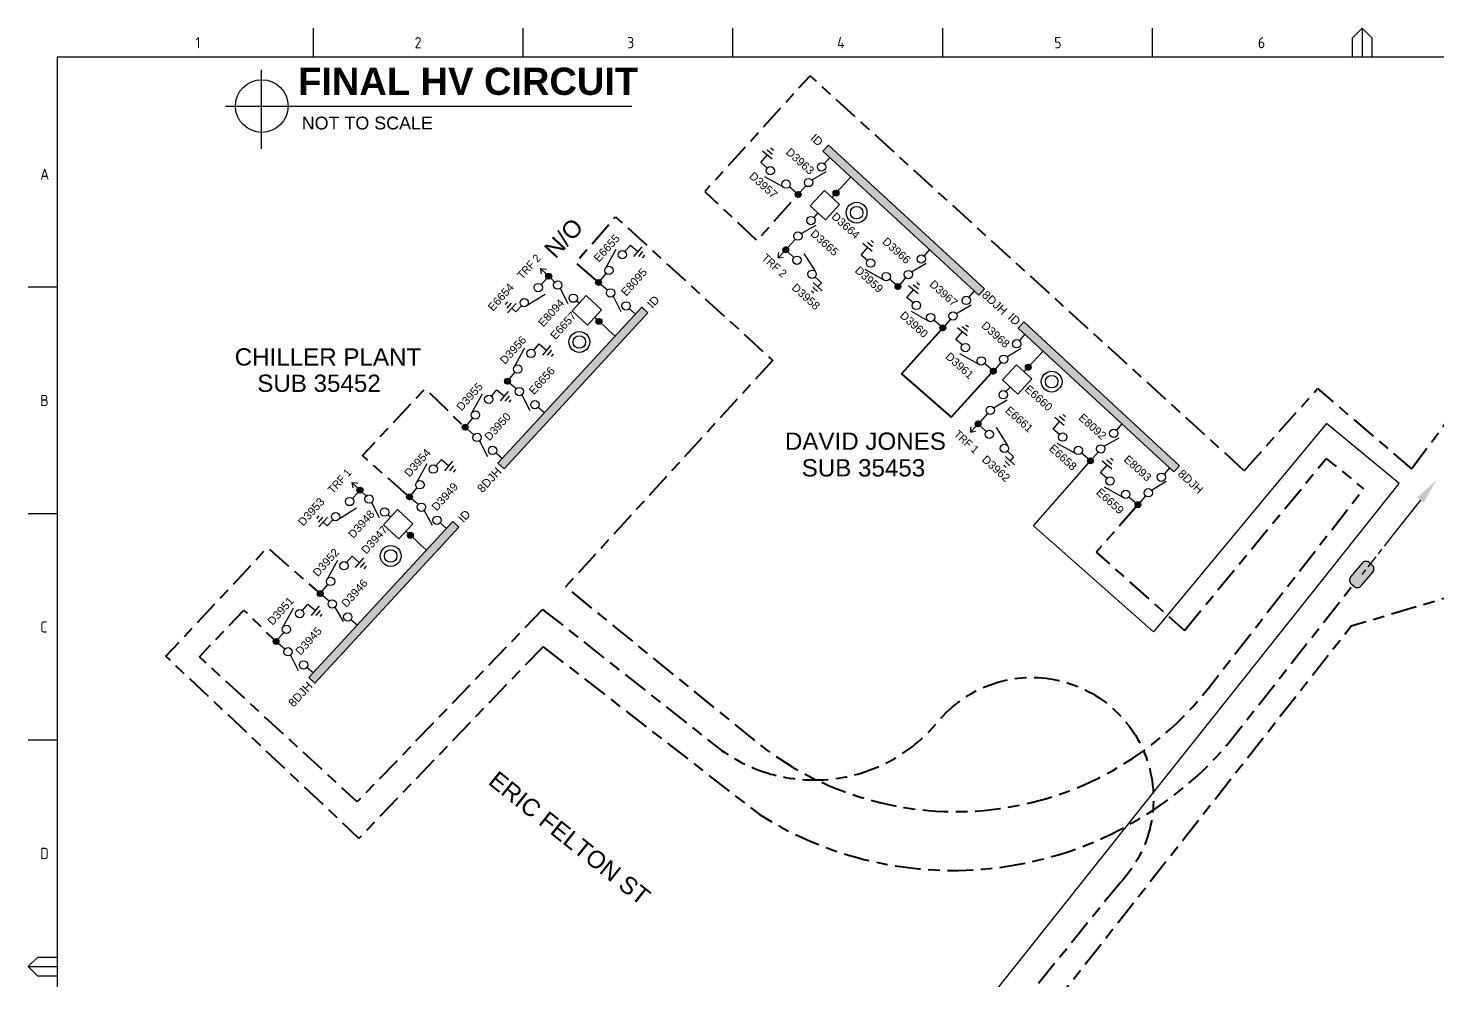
# Paper-space layout 'PAGE 2' of a CAD drawing. Header units: metres, sheet in millimetres. Extents: x -9 to 824, y -5 to 581.
# Drawn here: x -8.9 to 431.5, y 283.3 to 581 of the extents above; entities that cross this region are included whole.
import ezdxf
from ezdxf import colors
from ezdxf.entities.mleader import LeaderData, LeaderLine
from ezdxf.enums import TextEntityAlignment as Align
from ezdxf.math import Vec2, Vec3

# ---------------------------------------------------------------- set-up
doc = ezdxf.new("R2010")
doc.units = ezdxf.units.M
doc.linetypes.add('Cable Exist UG', pattern=[8.2, 4, -1.2, 1.8, -1.2])
doc.layers.get('0').update_dxf_attribs({"color": 6})
doc.layers.add('_User Miscellaneous1', color=7, linetype='Continuous')
doc.layers.add('A0', color=7, linetype='Continuous')
doc.styles.add('iecISOCP', font='isocp.shx')
doc.styles.get("Standard").update_dxf_attribs({"font": 'arial.ttf'})
doc.linetypes.add('Cable New UG', pattern='A,7,-0.25,["x",Standard,S=2,R=0,X=0.2,Y=-0.8],-2.1', length=9.35)

# ---------------------------------------------------------------- blocks, each defined once
blk = doc.blocks.new('A1_FRAME_TITLE')
at = {"layer": '_User Miscellaneous1', "color": 7, "linetype": 'Continuous'}
for p, q in [((89.14, 574.39), (89.14, 583.39)), ((154.65, 574.39), (154.65, 583.39)), ((220.16, 574.39), (220.16, 583.39)), ((285.67, 574.39), (285.67, 583.39)), ((351.17, 574.39), (351.17, 583.39)), ((413.68, 580.39), (416.68, 583.39)), ((416.68, 583.39), (416.68, 574.39)), ((416.68, 583.39), (419.68, 580.39)), ((413.68, 574.39), (413.68, 580.39)), ((419.68, 580.39), (419.68, 574.39)), ((9, 574.39), (9, 5.97)), ((9, 502.43), (0, 502.43)), ((8.99, 431.68), (0, 431.68)), ((8.99, 360.93), (0, 360.93)), ((0, 290.18), (3, 293.18)), ((3, 293.18), (8.99, 293.18)), ((0, 290.18), (9, 290.18)), ((3, 287.18), (0, 290.18)), ((8.99, 287.18), (3, 287.18))]:
    blk.add_line(p, q, dxfattribs=at)
at = {"layer": '_User Miscellaneous1', "color": 7, "linetype": 'Continuous', "flags": 128}
for points in [[(149.5, 574.39), (9, 574.39)], [(824.37, 574.39), (149.5, 574.39)]]:
    blk.add_lwpolyline(points, dxfattribs=at)
at = {"layer": '_User Miscellaneous1', "color": 7, "style": 'iecISOCP'}
for s, p in [('1', (52.24, 577.12)), ('2', (120.7, 577.12)), ('3', (187.09, 577.12)), ('4', (252.67, 577.12)), ('5', (320.5, 577.12)), ('6', (384.13, 577.12)), ('A', (3.74, 536.06)), ('B', (3.74, 465.31)), ('C', (3.74, 394.56)), ('D', (3.74, 323.81))]:
    blk.add_text(s, height=3.5, dxfattribs=at).set_placement(p)
at = {"layer": '_User Miscellaneous1', "color": 7, "style": 'iecISOCP', "flags": 8}
blk.add_attdef('VERSION_NO', text='', height=2.5, rotation=90, dxfattribs=at).set_placement((302.04, 43.81), align=Align.MIDDLE_CENTER)
at = {"layer": '_User Miscellaneous1', "color": 7}
for p in [(29.9, 23.29), (44.05, 23.29)]:
    blk.add_attdef('DRAFT_NUM', p, '', height=2.5, rotation=90, dxfattribs=at)
at = {"layer": '_User Miscellaneous1', "color": 7, "style": 'iecISOCP'}
for tag, p in [('CAP_NO', (513.19, 43.46)), ('IE_NUM', (513.05, 37.81)), ('REF_No_1', (335.24, 32.31)), ('REF_1', (362.52, 32.31)), ('GEN_WO', (441.71, 31.76)), ('HV_SWITCH', (513.46, 32.16)), ('REF_No_2', (335.24, 26.31)), ('REF_2', (362.52, 26.31)), ('OH_WO', (441.71, 25.81)), ('UBD_REF', (513.05, 25.83)), ('REF_No_3', (335.24, 20.31)), ('REF_3', (362.52, 20.31)), ('UG_WO', (441.71, 20.05)), ('GIS_MAP_No', (513.05, 20.04)), ('REF_No_4', (335.24, 14.31)), ('REF_4', (362.52, 14.31)), ('SUB_WO', (441.71, 13.81)), ('HV_OP_DIAG', (513.33, 14.2)), ('LGA', (512.95, 7.78)), ('ExportID', (9.08, 2.39))]:
    blk.add_attdef(tag, p, '', height=2.5, dxfattribs=at)
for tag, height, p in [('T1', 3.5, (684.37, 39.47)), ('scale', 2.5, (567.76, 33.27)), ('T2', 3.5, (684.37, 34.35)), ('T3', 3.5, (684.37, 28.92)), ('DRAWN', 2.5, (567.76, 24.93)), ('T4', 3.5, (684.37, 23.66)), ('REV', 5, (820.05, 17.1)), ('DATE', 2.5, (567.76, 16.88)), ('T5', 3.5, (684.37, 18.23)), ('T6', 3.5, (684.37, 12.97)), ('CHD', 2.5, (567.76, 8.37)), ('DESIGN', 2.5, (605.62, 9.15))]:
    blk.add_attdef(tag, text='', height=height, dxfattribs=at).set_placement(p, align=Align.CENTER)
blk.add_attdef('NUM', text='', height=7, dxfattribs=at).set_placement((792.37, 20.12), align=Align.MIDDLE_CENTER)
for tag, p in [('NS', (790.71, 8.12)), ('SHTS', (805.41, 8.12))]:
    blk.add_attdef(tag, text='', height=2.5, dxfattribs=at).set_placement(p, align=Align.MIDDLE)
at = {"layer": '_User Miscellaneous1', "color": 7, "style": 'iecISOCP', "flags": 1}
for tag, p in [('ProjectType', (14.17, -26.8)), ('ProjectNumber', (23.56, -26.82)), ('DrawingNumber', (35.51, -26.8)), ('ProjectDescription', (47.56, -26.83)), ('ExportDate', (60.28, -26.79)), ('ExportUserName', (69.15, -26.8)), ('DesignerCompanyName', (81.48, -26.79)), ('ExportAreaOfInterest', (97.1, -26.81)), ('GIS_SUCCESS', (112, -26.78)), ('CAD_SUCCESS', (121.79, -26.78)), ('DEPOTCODE', (132.11, -26.88)), ('ExportCategories', (140.08, -26.8)), ('Comments', (154.38, -26.88))]:
    blk.add_attdef(tag, p, '', height=1, dxfattribs=at)
blk = doc.blocks.new('LV_STJ_NEW')
blk.add_hatch(color=256).paths.add_polyline_path([(0.906, 0.131, 0.414214), (0.586, 0.451), (-0.586, 0.451, 0.414214), (-0.906, 0.131), (-0.906, -0.131, 0.414214), (-0.586, -0.451), (0.586, -0.451, 0.414214), (0.906, -0.131)])
blk.add_lwpolyline([(-0.906, 0.131), (-0.906, -0.131, 0.414214), (-0.586, -0.451), (0.586, -0.451, 0.414214), (0.906, -0.131), (0.906, 0.131, 0.414214), (0.586, 0.451), (-0.586, 0.451, 0.414214)], format="xyb", close=True)
for tag, flags, p in [('ORIENTATION', 9, (1.5, 0)), ('STATE', 9, (1.5, -0.8)), ('OWNED_BY', 9, (1.5, -1)), ('USAGE', 9, (1.5, -0.2)), ('LEGEND', 9, (1.5, -0.4)), ('NOTES', 9, (1.5, -0.6)), ('OPERATED_BY', 9, (1.5, -1.2)), ('OPERATING_VOLTAGE', 9, (1.5, -1.6)), ('CONSTRUCTED_VOLTAGE', 9, (1.5, -1.8)), ('MAINTAINED_BY', 9, (1.5, -1.4)), ('TYPE', 9, (1.5, -2.2)), ('Z', 1, (1.5, -2.4)), ('NUMBER_OF_PHASES', 9, (1.5, -2))]:
    blk.add_attdef(tag, text='', height=0.2, dxfattribs=dict(flags=flags)).set_placement(p, align=Align.MIDDLE_LEFT)

psp = doc.layouts.new('PAGE 2')

# ---------------------------------------------------------------- hatches: boundary and pattern name
at = {"layer": '_User Miscellaneous1'}
h = psp.add_hatch(color=7, dxfattribs=at)
h.dxf.hatch_style = 1
h.paths.add_polyline_path([(125.69, 425.04), (123.76, 426.79), (78.81, 378.09), (80.72, 376.32)])
h.paths.add_polyline_path([(184.74, 492.02), (182.81, 493.77), (137.86, 445.07), (139.77, 443.3)])
h.paths.add_polyline_path([(241.15, 544.45), (239.4, 542.51), (288.1, 497.57), (289.87, 499.48)])
h.paths.add_polyline_path([(302.11, 489.21), (300.36, 487.28), (349.06, 442.33), (350.82, 444.25)])

# ---------------------------------------------------------------- linework, layer by layer
at = {"layer": '_User Miscellaneous1', "color": 7}
for p, q in [((223.5, 540.07), (220.52, 542.59)), ((223.5, 540.07), (220.52, 542.59)), ((223.56, 541.55), (221.97, 542.89)), ((223.56, 541.55), (221.97, 542.89)), ((223.92, 542.78), (223.12, 543.45)), ((223.92, 542.78), (223.12, 543.45)), ((220.01, 538.95), (222.01, 541.33)), ((220.01, 538.95), (222.01, 541.33)), ((221.99, 537.27), (220.01, 538.95)), ((221.99, 537.27), (220.01, 538.95)), ((241.51, 540.56), (239.82, 538.59)), ((241.51, 540.56), (239.82, 538.59)), ((227.03, 531.26), (221.25, 534.48)), ((235.92, 533.56), (240.5, 536.21)), ((230.85, 529.72), (228.87, 531.41)), ((230.85, 529.72), (228.87, 531.41)), ((231.9, 528.13), (230.77, 529.1)), ((231.9, 528.13), (230.77, 529.1)), ((230.81, 528.72), (231.52, 528.12)), ((230.81, 528.72), (231.52, 528.12)), ((230.84, 529.38), (232.17, 528.25)), ((230.84, 529.38), (232.17, 528.25)), ((232.37, 528.42), (230.98, 529.61)), ((232.37, 528.42), (230.98, 529.61)), ((231.18, 529.78), (232.51, 528.64)), ((231.18, 529.78), (232.51, 528.64)), ((232.58, 528.92), (231.45, 529.9)), ((232.58, 528.92), (231.45, 529.9)), ((231.82, 529.91), (232.54, 529.3)), ((231.82, 529.91), (232.54, 529.3)), ((234.05, 531.76), (232.36, 529.79)), ((234.05, 531.76), (232.36, 529.79)), ((232.6, 516.8), (237.3, 519.44)), ((171.55, 506.14), (174.77, 511.92)), ((177.56, 511.18), (179.25, 513.16)), ((177.56, 511.18), (179.25, 513.16)), ((179.25, 513.16), (181.62, 511.16)), ((179.25, 513.16), (181.62, 511.16)), ((180.37, 509.67), (182.88, 512.65)), ((180.37, 509.67), (182.88, 512.65)), ((181.85, 509.61), (183.19, 511.2)), ((181.85, 509.61), (183.19, 511.2)), ((251.31, 510.08), (253.31, 512.45)), ((251.31, 510.08), (253.31, 512.45)), ((254.8, 511.2), (251.82, 513.71)), ((254.8, 511.2), (251.82, 513.71)), ((254.86, 512.68), (253.27, 514.02)), ((254.86, 512.68), (253.27, 514.02)), ((255.22, 513.91), (254.42, 514.58)), ((255.22, 513.91), (254.42, 514.58)), ((272.68, 511.8), (270.98, 509.83)), ((183.08, 509.25), (183.75, 510.05)), ((183.08, 509.25), (183.75, 510.05)), ((253.29, 508.39), (251.31, 510.08)), ((253.29, 508.39), (251.31, 510.08)), ((267.08, 504.79), (271.67, 507.52)), ((169.02, 502.35), (168.41, 501.65)), ((169.02, 502.35), (168.41, 501.65)), ((168.43, 501.27), (169.4, 502.4)), ((168.43, 501.27), (169.4, 502.4)), ((169.68, 502.32), (168.54, 501)), ((169.68, 502.32), (168.54, 501)), ((168.71, 500.8), (169.9, 502.18)), ((168.71, 500.8), (169.9, 502.18)), ((170.07, 501.99), (168.94, 500.66)), ((170.07, 501.99), (168.94, 500.66)), ((170.01, 502.32), (171.7, 504.3)), ((170.01, 502.32), (171.7, 504.3)), ((258.32, 502.38), (252.55, 505.6)), ((258.32, 502.38), (252.55, 505.6)), ((262.15, 500.84), (260.17, 502.53)), ((262.15, 500.84), (260.17, 502.53)), ((265.21, 503), (263.52, 501.03)), ((265.21, 503), (263.52, 501.03)), ((157.35, 499.67), (159.75, 494.97)), ((169.21, 500.59), (170.19, 501.72)), ((169.21, 500.59), (170.19, 501.72)), ((170.21, 501.34), (169.59, 500.63)), ((170.21, 501.34), (169.59, 500.63)), ((172.06, 499.12), (170.08, 500.81)), ((172.06, 499.12), (170.08, 500.81)), ((263.07, 499.37), (261.93, 500.34)), ((263.07, 499.37), (261.93, 500.34)), ((261.98, 499.96), (262.68, 499.36)), ((261.98, 499.96), (262.68, 499.36)), ((262.01, 500.62), (263.33, 499.49)), ((262.01, 500.62), (263.33, 499.49)), ((263.53, 499.66), (262.15, 500.84)), ((263.53, 499.66), (262.15, 500.84)), ((262.35, 501.02), (263.67, 499.88)), ((262.35, 501.02), (263.67, 499.88)), ((263.75, 500.16), (262.61, 501.13)), ((263.75, 500.16), (262.61, 501.13)), ((262.99, 501.15), (263.71, 500.54)), ((262.99, 501.15), (263.71, 500.54)), ((265.65, 496.87), (267.65, 499.24)), ((265.65, 496.87), (267.65, 499.24)), ((269.14, 497.98), (266.16, 500.5)), ((269.14, 497.98), (266.16, 500.5)), ((269.2, 499.46), (267.61, 500.81)), ((269.2, 499.46), (267.61, 500.81)), ((269.56, 500.69), (268.76, 501.36)), ((269.56, 500.69), (268.76, 501.36)), ((286.69, 498.87), (285, 496.9)), ((163.25, 495.02), (162.39, 495.77)), ((173.85, 497.25), (176.24, 492.45)), ((180.86, 491.65), (178.89, 493.35)), ((180.86, 491.65), (178.89, 493.35)), ((267.63, 495.18), (265.65, 496.87)), ((267.63, 495.18), (265.65, 496.87)), ((281.09, 491.86), (285.68, 494.57)), ((272.2, 489.56), (267.05, 492.43)), ((272.2, 489.56), (267.05, 492.43)), ((276.03, 488.02), (274.05, 489.71)), ((276.03, 488.02), (274.05, 489.71)), ((279.23, 490.07), (277.53, 488.09)), ((279.23, 490.07), (277.53, 488.09)), ((277.08, 486.44), (275.95, 487.41)), ((277.08, 486.44), (275.95, 487.41)), ((275.99, 487.03), (276.7, 486.42)), ((275.99, 487.03), (276.7, 486.42)), ((276.02, 487.69), (277.34, 486.55)), ((276.02, 487.69), (277.34, 486.55)), ((277.54, 486.73), (276.16, 487.91)), ((277.54, 486.73), (276.16, 487.91)), ((276.36, 488.08), (277.68, 486.95)), ((276.36, 488.08), (277.68, 486.95)), ((277.76, 487.23), (276.62, 488.2)), ((277.76, 487.23), (276.62, 488.2)), ((277, 488.22), (277.72, 487.6)), ((277, 488.22), (277.72, 487.6)), ((280.96, 483.72), (282.97, 486.1)), ((280.96, 483.72), (282.97, 486.1)), ((284.46, 484.84), (281.48, 487.35)), ((284.46, 484.84), (281.48, 487.35)), ((284.52, 486.32), (282.93, 487.66)), ((284.52, 486.32), (282.93, 487.66)), ((284.87, 487.55), (284.08, 488.22)), ((284.87, 487.55), (284.08, 488.22)), ((302.47, 485.33), (300.78, 483.36)), ((302.47, 485.33), (300.78, 483.36)), ((143.08, 475.29), (146.3, 481.07)), ((143.08, 475.29), (146.3, 481.07)), ((149.09, 480.33), (150.78, 482.31)), ((149.09, 480.33), (150.78, 482.31)), ((150.78, 482.31), (153.15, 480.31)), ((150.78, 482.31), (153.15, 480.31)), ((151.89, 478.82), (154.41, 481.8)), ((151.89, 478.82), (154.41, 481.8)), ((153.37, 478.76), (154.72, 480.35)), ((153.37, 478.76), (154.72, 480.35)), ((282.94, 482.04), (280.96, 483.72)), ((282.94, 482.04), (280.96, 483.72)), ((296.87, 478.32), (301.35, 480.95)), ((154.6, 478.4), (155.27, 479.2)), ((154.6, 478.4), (155.27, 479.2)), ((287.98, 476.02), (282.2, 479.24)), ((291.8, 474.49), (289.83, 476.17)), ((291.8, 474.49), (289.83, 476.17)), ((295.01, 476.53), (293.31, 474.56)), ((295.01, 476.53), (293.31, 474.56)), ((140.55, 471.51), (139.94, 470.8)), ((140.55, 471.51), (139.94, 470.8)), ((139.95, 470.42), (140.93, 471.55)), ((139.95, 470.42), (140.93, 471.55)), ((141.2, 471.48), (140.07, 470.15)), ((141.2, 471.48), (140.07, 470.15)), ((140.24, 469.95), (141.43, 471.34)), ((140.24, 469.95), (141.43, 471.34)), ((141.54, 471.47), (143.23, 473.45)), ((141.54, 471.47), (143.23, 473.45)), ((292.86, 472.9), (291.73, 473.87)), ((292.86, 472.9), (291.73, 473.87)), ((291.77, 473.49), (292.47, 472.89)), ((291.77, 473.49), (292.47, 472.89)), ((291.8, 474.15), (293.12, 473.02)), ((291.8, 474.15), (293.12, 473.02)), ((293.32, 473.19), (291.94, 474.37)), ((293.32, 473.19), (291.94, 474.37)), ((292.14, 474.55), (293.46, 473.41)), ((292.14, 474.55), (293.46, 473.41)), ((293.54, 473.69), (292.4, 474.66)), ((293.54, 473.69), (292.4, 474.66)), ((292.78, 474.68), (293.5, 474.06)), ((292.78, 474.68), (293.5, 474.06)), ((135.87, 466.01), (137.55, 467.99)), ((135.87, 466.01), (137.55, 467.99)), ((137.55, 467.99), (139.93, 465.98)), ((137.55, 467.99), (139.93, 465.98)), ((138.67, 464.49), (141.19, 467.47)), ((138.67, 464.49), (141.19, 467.47)), ((141.6, 471.14), (140.46, 469.81)), ((141.6, 471.14), (140.46, 469.81)), ((140.74, 469.74), (141.72, 470.87)), ((140.74, 469.74), (141.72, 470.87)), ((141.73, 470.5), (141.12, 469.78)), ((141.73, 470.5), (141.12, 469.78)), ((143.58, 468.27), (141.61, 469.96)), ((143.58, 468.27), (141.61, 469.96)), ((129.86, 460.97), (133.07, 466.74)), ((129.86, 460.97), (133.07, 466.74)), ((140.15, 464.43), (141.49, 466.02)), ((140.15, 464.43), (141.49, 466.02)), ((141.38, 464.08), (142.05, 464.87)), ((141.38, 464.08), (142.05, 464.87)), ((145.38, 466.4), (147.84, 461.48)), ((152.39, 460.81), (150.41, 462.5)), ((292.67, 462.38), (296.94, 464.89)), ((128.32, 457.14), (130, 459.12)), ((128.32, 457.14), (130, 459.12)), ((311.3, 455.72), (313.3, 458.1)), ((311.3, 455.72), (313.3, 458.1)), ((314.79, 456.84), (311.81, 459.36)), ((314.79, 456.84), (311.81, 459.36)), ((314.85, 458.32), (313.26, 459.66)), ((314.85, 458.32), (313.26, 459.66)), ((315.21, 459.55), (314.41, 460.22)), ((315.21, 459.55), (314.41, 460.22)), ((127.32, 457.18), (126.72, 456.47)), ((127.32, 457.18), (126.72, 456.47)), ((126.73, 456.09), (127.7, 457.22)), ((126.73, 456.09), (127.7, 457.22)), ((127.98, 457.15), (126.85, 455.83)), ((127.98, 457.15), (126.85, 455.83)), ((127.02, 455.63), (128.2, 457.01)), ((127.02, 455.63), (128.2, 457.01)), ((128.38, 456.81), (127.24, 455.49)), ((128.38, 456.81), (127.24, 455.49)), ((127.52, 455.41), (128.49, 456.55)), ((127.52, 455.41), (128.49, 456.55)), ((128.51, 456.17), (127.9, 455.45)), ((128.51, 456.17), (127.9, 455.45)), ((130.36, 453.94), (128.39, 455.64)), ((130.36, 453.94), (128.39, 455.64)), ((313.28, 454.04), (311.3, 455.72)), ((313.28, 454.04), (311.3, 455.72)), ((332.8, 457.33), (331.11, 455.36)), ((132.15, 452.08), (134.58, 447.17)), ((318.32, 448.03), (312.54, 451.25)), ((318.32, 448.03), (312.54, 451.25)), ((327.21, 450.33), (331.93, 452.96)), ((112.5, 439.16), (115.72, 444.94)), ((118.52, 444.2), (120.2, 446.18)), ((118.52, 444.2), (120.2, 446.18)), ((120.2, 446.18), (122.58, 444.18)), ((120.2, 446.18), (122.58, 444.18)), ((121.32, 442.69), (123.83, 445.67)), ((121.32, 442.69), (123.83, 445.67)), ((139.16, 446.48), (137.19, 448.17)), ((322.14, 446.49), (320.16, 448.18)), ((322.14, 446.49), (320.16, 448.18)), ((323.19, 444.9), (322.06, 445.87)), ((323.19, 444.9), (322.06, 445.87)), ((322.1, 445.49), (322.81, 444.89)), ((322.1, 445.49), (322.81, 444.89)), ((322.13, 446.15), (323.46, 445.02)), ((322.13, 446.15), (323.46, 445.02)), ((323.66, 445.19), (322.27, 446.38)), ((323.66, 445.19), (322.27, 446.38)), ((322.47, 446.55), (323.8, 445.41)), ((322.47, 446.55), (323.8, 445.41)), ((323.87, 445.69), (322.74, 446.66)), ((323.87, 445.69), (322.74, 446.66)), ((323.11, 446.68), (323.83, 446.07)), ((323.11, 446.68), (323.83, 446.07)), ((325.34, 448.53), (323.65, 446.56)), ((325.34, 448.53), (323.65, 446.56)), ((329.63, 443.14), (326.65, 445.66)), ((329.63, 443.14), (326.65, 445.66)), ((329.69, 444.63), (328.1, 445.97)), ((329.69, 444.63), (328.1, 445.97)), ((330.05, 445.85), (329.25, 446.53)), ((330.05, 445.85), (329.25, 446.53)), ((122.8, 442.63), (124.14, 444.22)), ((122.8, 442.63), (124.14, 444.22)), ((124.03, 442.27), (124.7, 443.07)), ((124.03, 442.27), (124.7, 443.07)), ((326.14, 442.03), (328.14, 444.4)), ((326.14, 442.03), (328.14, 444.4)), ((328.12, 440.34), (326.14, 442.03)), ((328.12, 440.34), (326.14, 442.03)), ((347.64, 443.64), (345.95, 441.66)), ((110.96, 435.34), (112.65, 437.32)), ((110.96, 435.34), (112.65, 437.32)), ((333.16, 434.33), (327.38, 437.55)), ((333.16, 434.33), (327.38, 437.55)), ((342.05, 436.63), (346.65, 439.48)), ((98.43, 432.82), (100.82, 428.12)), ((109.97, 435.38), (109.36, 434.67)), ((109.97, 435.38), (109.36, 434.67)), ((109.38, 434.29), (110.35, 435.42)), ((109.38, 434.29), (110.35, 435.42)), ((110.63, 435.34), (109.49, 434.02)), ((110.63, 435.34), (109.49, 434.02)), ((109.67, 433.82), (110.85, 435.2)), ((109.67, 433.82), (110.85, 435.2)), ((111.02, 435.01), (109.89, 433.68)), ((111.02, 435.01), (109.89, 433.68)), ((110.17, 433.61), (111.14, 434.74)), ((110.17, 433.61), (111.14, 434.74)), ((111.16, 434.37), (110.54, 433.65)), ((111.16, 434.37), (110.54, 433.65)), ((113.01, 432.14), (111.03, 433.83)), ((113.01, 432.14), (111.03, 433.83)), ((336.98, 432.79), (335, 434.48)), ((336.98, 432.79), (335, 434.48)), ((338.03, 431.21), (336.9, 432.18)), ((338.03, 431.21), (336.9, 432.18)), ((336.94, 431.8), (337.65, 431.19)), ((336.94, 431.8), (337.65, 431.19)), ((336.97, 432.46), (338.3, 431.32)), ((336.97, 432.46), (338.3, 431.32)), ((338.5, 431.49), (337.11, 432.68)), ((338.5, 431.49), (337.11, 432.68)), ((337.31, 432.85), (338.64, 431.71)), ((337.31, 432.85), (338.64, 431.71)), ((338.71, 431.99), (337.58, 432.97)), ((338.71, 431.99), (337.58, 432.97)), ((337.95, 432.98), (338.67, 432.37)), ((337.95, 432.98), (338.67, 432.37)), ((340.18, 434.83), (338.49, 432.86)), ((340.18, 434.83), (338.49, 432.86)), ((104.32, 428.17), (103.46, 428.92)), ((114.8, 430.27), (117.31, 425.66)), ((121.81, 424.68), (119.84, 426.37)), ((121.81, 424.68), (119.84, 426.37)), ((84.61, 408.94), (87.83, 414.72)), ((84.61, 408.94), (87.83, 414.72)), ((90.62, 413.98), (92.31, 415.96)), ((90.62, 413.98), (92.31, 415.96)), ((92.31, 415.96), (94.68, 413.96)), ((92.31, 415.96), (94.68, 413.96)), ((93.43, 412.47), (95.94, 415.45)), ((93.43, 412.47), (95.94, 415.45)), ((94.91, 412.41), (96.25, 414)), ((94.91, 412.41), (96.25, 414)), ((96.14, 412.05), (96.81, 412.85)), ((96.14, 412.05), (96.81, 412.85)), ((82.08, 405.16), (81.47, 404.45)), ((82.08, 405.16), (81.47, 404.45)), ((81.49, 404.07), (82.46, 405.2)), ((81.49, 404.07), (82.46, 405.2)), ((82.74, 405.13), (81.6, 403.8)), ((82.74, 405.13), (81.6, 403.8)), ((83.07, 405.12), (84.76, 407.1)), ((83.07, 405.12), (84.76, 407.1)), ((76.82, 399.03), (78.5, 401.01)), ((76.82, 399.03), (78.5, 401.01)), ((78.5, 401.01), (80.88, 399)), ((78.5, 401.01), (80.88, 399)), ((81.78, 403.6), (82.96, 404.99)), ((81.78, 403.6), (82.96, 404.99)), ((83.13, 404.79), (82, 403.46)), ((83.13, 404.79), (82, 403.46)), ((82.28, 403.39), (83.25, 404.52)), ((82.28, 403.39), (83.25, 404.52)), ((83.27, 404.15), (82.65, 403.43)), ((83.27, 404.15), (82.65, 403.43)), ((85.12, 401.92), (83.14, 403.61)), ((85.12, 401.92), (83.14, 403.61)), ((70.81, 393.99), (74.03, 399.76)), ((70.81, 393.99), (74.03, 399.76)), ((79.62, 397.51), (82.14, 400.49)), ((79.62, 397.51), (82.14, 400.49)), ((81.1, 397.45), (82.45, 399.04)), ((81.1, 397.45), (82.45, 399.04)), ((82.33, 397.1), (83, 397.89)), ((82.33, 397.1), (83, 397.89)), ((86.91, 400.05), (89.53, 395.57)), ((69.27, 390.16), (70.96, 392.14)), ((69.27, 390.16), (70.96, 392.14)), ((93.92, 394.46), (91.95, 396.15)), ((68.27, 390.2), (67.67, 389.49)), ((68.27, 390.2), (67.67, 389.49)), ((67.68, 389.11), (68.65, 390.24)), ((67.68, 389.11), (68.65, 390.24)), ((68.93, 390.17), (67.8, 388.85)), ((68.93, 390.17), (67.8, 388.85)), ((67.97, 388.65), (69.16, 390.03)), ((67.97, 388.65), (69.16, 390.03)), ((69.33, 389.83), (68.19, 388.51)), ((69.33, 389.83), (68.19, 388.51)), ((68.47, 388.43), (69.45, 389.57)), ((68.47, 388.43), (69.45, 389.57)), ((69.46, 389.19), (68.85, 388.47)), ((69.46, 389.19), (68.85, 388.47)), ((71.31, 386.96), (69.34, 388.66)), ((71.31, 386.96), (69.34, 388.66)), ((73.11, 385.1), (75.42, 380.3)), ((80.11, 379.5), (78.14, 381.19))]:
    psp.add_line(p, q, dxfattribs=at)
at = {"layer": '_User Miscellaneous1'}
for p, q in [((227.03, 531.26), (221.25, 534.48)), ((171.55, 506.14), (174.77, 511.92)), ((287.98, 476.02), (282.2, 479.24)), ((112.5, 439.16), (115.72, 444.94))]:
    psp.add_line(p, q, dxfattribs=at)
at = {"layer": '_User Miscellaneous1', "linetype": 'Continuous', "lineweight": -3}
for points in [[(64.01, 543.27), (64.01, 567.96)], [(52.74, 556.64), (179.67, 556.64)]]:
    psp.add_lwpolyline(points, dxfattribs=at)
at = {"layer": '_User Miscellaneous1', "linetype": 'Cable Exist UG', "lineweight": 40, "ltscale": 2, "flags": 128}
for points in [[(370.81, 442.9), (235.36, 566.11), (202.5, 529.92), (218.81, 514.62), (231.03, 528.37)], [(168.63, 502.1), (162.14, 507.72), (174.59, 522.07), (223.75, 477.15)], [(109.55, 435.09), (95.55, 447.41), (115.17, 468.36), (126.89, 456.87)], [(371.03, 442.7), (393.91, 468.35), (423.26, 443.33), (423.26, 443.33)], [(423.26, 443.33), (439.78, 465.43)], [(352.38, 392.82), (396.63, 446.56), (408.29, 437.03)], [(337.21, 431.4), (324.74, 417.22), (352.38, 392.82)], [(151.96, 387.71), (94.45, 327.83), (34.15, 384.71), (65.88, 418.7), (81.67, 404.87)], [(456.14, 409.52), (404.42, 394.1), (241.7, 187.12), (245.74, 183.94), (219.13, 150.85)], [(151.84, 399.37), (93.95, 339.22), (44.6, 384.56), (58.54, 399.13), (67.87, 389.92)], [(332.43, 314.17), (184.93, 132.47)]]:
    psp.add_lwpolyline(points, dxfattribs=at)
at = {"layer": '_User Miscellaneous1', "flags": 128}
for points in [[(237.82, 523.26), (236.51, 521.83)], [(151.14, 505.84), (153.05, 505.66)], [(297.89, 468.84), (296.58, 467.41)], [(92.21, 438.99), (94.12, 438.81)]]:
    psp.add_lwpolyline(points, dxfattribs=at)
at = {"layer": '_User Miscellaneous1', "linetype": 'Cable New UG', "lineweight": 40, "ltscale": 2, "flags": 128}
psp.add_lwpolyline([(276.25, 486.64), (263.96, 472.93), (279.41, 459.44), (291.99, 473.14)], dxfattribs=at)
at = {"layer": '_User Miscellaneous1', "linetype": 'Cable Exist UG', "lineweight": 40, "ltscale": 2, "flags": 128}
for points in [[(223.71, 477.19), (159.01, 406.38), (217.81, 358.58, 0.420384), (359.79, 374.74), (408.29, 437.03), (408.29, 437.03)], [(151.96, 387.71), (151.96, 387.71), (219.45, 335.38, 0.370797), (365.51, 356.82), (404.92, 406.93)], [(151.84, 399.37), (205.69, 356.85, 0.407995), (275.31, 364.28, -1.031003), (332.43, 314.17, -29.057932)]]:
    psp.add_lwpolyline(points, format="xyb", dxfattribs=at)
at = {"layer": '_User Miscellaneous1', "linetype": 'Cable New UG', "flags": 128}
psp.add_lwpolyline([(294.19, 146.29), (230.25, 200.71), (419.43, 438.66), (396.73, 457.48), (342.68, 392.31), (305.16, 425.43), (322.37, 445.1)], dxfattribs=at)
at = {"layer": '_User Miscellaneous1', "linetype": 'Cable Exist UG', "flags": 128}
psp.add_lwpolyline([(417.14, 422.24), (407.7, 410.27)], dxfattribs=at)
at = {"layer": '_User Miscellaneous1', "linetype": 'Continuous', "lineweight": -3}
psp.add_circle((64.1, 556.64), 8.22, dxfattribs=at)
at = {"layer": '_User Miscellaneous1', "color": 7}
for centre, radius in [((222.98, 536.43), 1.3), ((222.98, 536.43), 1.3), ((238.97, 537.6), 1.3), ((238.97, 537.6), 1.3), ((227.88, 532.25), 1.3), ((227.88, 532.25), 1.3), ((234.9, 532.75), 1.3), ((234.9, 532.75), 1.3), ((231.68, 529.02), 0.91), ((231.68, 529.02), 0.91), ((235.66, 520.85), 1.3), ((231.58, 515.99), 1.3), ((231.58, 515.99), 1.3), ((176.72, 510.19), 1.3), ((176.72, 510.19), 1.3), ((172.54, 505.29), 1.3), ((172.54, 505.29), 1.3), ((254.28, 507.55), 1.3), ((254.28, 507.55), 1.3), ((270.14, 508.84), 1.3), ((270.14, 508.84), 1.3), ((156.55, 500.69), 1.3), ((156.55, 500.69), 1.3), ((169.31, 501.49), 0.91), ((169.31, 501.49), 0.91), ((259.18, 503.37), 1.3), ((259.18, 503.37), 1.3), ((266.06, 503.99), 1.3), ((266.06, 503.99), 1.3), ((161.4, 496.61), 1.3), ((161.4, 496.61), 1.3), ((173.04, 498.27), 1.3), ((173.04, 498.27), 1.3), ((262.84, 500.25), 0.91), ((262.84, 500.25), 0.91), ((177.9, 494.19), 1.3), ((177.9, 494.19), 1.3), ((268.62, 494.34), 1.3), ((268.62, 494.34), 1.3), ((284.15, 495.91), 1.3), ((284.15, 495.91), 1.3), ((273.06, 490.55), 1.3), ((273.06, 490.55), 1.3), ((280.07, 491.05), 1.3), ((280.07, 491.05), 1.3), ((276.85, 487.32), 0.91), ((276.85, 487.32), 0.91), ((148.25, 479.34), 1.3), ((148.25, 479.34), 1.3), ((283.93, 481.19), 1.3), ((283.93, 481.19), 1.3), ((299.93, 482.37), 1.3), ((299.93, 482.37), 1.3), ((144.07, 474.44), 1.3), ((144.07, 474.44), 1.3), ((288.84, 477.02), 1.3), ((288.84, 477.02), 1.3), ((295.85, 477.52), 1.3), ((295.85, 477.52), 1.3), ((140.84, 470.64), 0.91), ((140.84, 470.64), 0.91), ((292.63, 473.78), 0.91), ((292.63, 473.78), 0.91), ((144.57, 467.42), 1.3), ((144.57, 467.42), 1.3), ((295.73, 466.43), 1.3), ((135.03, 465.02), 1.3), ((135.03, 465.02), 1.3), ((149.43, 463.35), 1.3), ((149.43, 463.35), 1.3), ((291.65, 461.57), 1.3), ((291.65, 461.57), 1.3), ((130.85, 460.11), 1.3), ((130.85, 460.11), 1.3), ((127.61, 456.32), 0.91), ((127.61, 456.32), 0.91), ((131.35, 453.1), 1.3), ((131.35, 453.1), 1.3), ((314.27, 453.2), 1.3), ((314.27, 453.2), 1.3), ((330.26, 454.37), 1.3), ((330.26, 454.37), 1.3), ((136.2, 449.02), 1.3), ((136.2, 449.02), 1.3), ((319.17, 449.02), 1.3), ((319.17, 449.02), 1.3), ((326.19, 449.52), 1.3), ((326.19, 449.52), 1.3), ((322.97, 445.78), 0.91), ((322.97, 445.78), 0.91), ((117.67, 443.21), 1.3), ((117.67, 443.21), 1.3), ((329.11, 439.5), 1.3), ((329.11, 439.5), 1.3), ((345.1, 440.68), 1.3), ((345.1, 440.68), 1.3), ((113.49, 438.31), 1.3), ((113.49, 438.31), 1.3), ((334.01, 435.32), 1.3), ((334.01, 435.32), 1.3), ((341.03, 435.82), 1.3), ((341.03, 435.82), 1.3), ((97.62, 433.84), 1.3), ((97.62, 433.84), 1.3), ((110.26, 434.51), 0.91), ((110.26, 434.51), 0.91), ((113.99, 431.29), 1.3), ((113.99, 431.29), 1.3), ((337.81, 432.09), 0.91), ((337.81, 432.09), 0.91), ((102.47, 429.76), 1.3), ((102.47, 429.76), 1.3), ((118.85, 427.22), 1.3), ((118.85, 427.22), 1.3), ((89.78, 412.99), 1.3), ((89.78, 412.99), 1.3), ((82.37, 404.29), 0.91), ((82.37, 404.29), 0.91), ((85.6, 408.09), 1.3), ((85.6, 408.09), 1.3), ((86.1, 401.07), 1.3), ((86.1, 401.07), 1.3), ((75.98, 398.04), 1.3), ((75.98, 398.04), 1.3), ((90.96, 397), 1.3), ((90.96, 397), 1.3), ((71.8, 393.13), 1.3), ((71.8, 393.13), 1.3), ((68.57, 389.34), 0.91), ((68.57, 389.34), 0.91), ((72.3, 386.12), 1.3), ((72.3, 386.12), 1.3), ((77.16, 382.04), 1.3), ((77.16, 382.04), 1.3)]:
    psp.add_circle(centre, radius, dxfattribs=at)
at = {"layer": 'A0', "color": 7}
for p, q in [((242.57, 529.58), (243.67, 528.57)), ((243.29, 528.57), (242.6, 529.2)), ((243.94, 528.68), (242.66, 529.86)), ((242.81, 530.08), (244.14, 528.84)), ((244.29, 529.06), (243.01, 530.24)), ((243.28, 530.35), (244.38, 529.33)), ((244.35, 529.71), (243.66, 530.35)), ((227.16, 511.07), (225.4, 509.17)), ((225.45, 509.22), (225.61, 510.84)), ((226.88, 511.86), (227.97, 510.85)), ((227.59, 510.85), (226.91, 511.48)), ((228.24, 510.96), (226.96, 512.14)), ((227.11, 512.36), (228.45, 511.12)), ((228.59, 511.34), (227.31, 512.52)), ((227.58, 512.63), (228.68, 511.61)), ((228.65, 511.99), (227.96, 512.63)), ((230.77, 514.98), (228.4, 512.41)), ((228.45, 511.12), (230.35, 509.36)), ((225.4, 509.17), (226.99, 509.46)), ((233.44, 510.61), (236.96, 505.01)), ((153.05, 504.07), (151.14, 505.84)), ((151.14, 505.84), (151.43, 504.24)), ((153.1, 502.79), (151.33, 500.88)), ((153.84, 504.35), (152.83, 503.26)), ((152.83, 503.64), (153.46, 504.33)), ((152.93, 502.99), (154.12, 504.27)), ((154.33, 504.12), (153.1, 502.79)), ((153.31, 502.64), (154.5, 503.92)), ((154.61, 503.65), (153.59, 502.55)), ((153.97, 502.58), (154.61, 503.27)), ((155.67, 501.65), (154.39, 502.84)), ((236.99, 503.21), (238.9, 501.45)), ((152.58, 497.8), (146.99, 494.27)), ((235.8, 498.86), (236.56, 498.15)), ((236.21, 500.07), (237.74, 498.66)), ((236.34, 501.55), (239.2, 498.9)), ((238.9, 501.45), (237.77, 500.23)), ((140.84, 495.44), (140.13, 494.67)), ((142.05, 495.02), (140.64, 493.5)), ((143.52, 494.9), (140.88, 492.03)), ((143.42, 492.33), (142.2, 493.47)), ((145.19, 494.24), (143.42, 492.33)), ((169.57, 490.26), (168.56, 489.17)), ((168.56, 489.55), (169.19, 490.23)), ((168.66, 488.9), (169.85, 490.18)), ((170.06, 490.03), (168.83, 488.69)), ((169.04, 488.54), (170.23, 489.83)), ((170.34, 489.56), (169.32, 488.46)), ((169.7, 488.48), (170.34, 489.18)), ((302.88, 475.66), (304.21, 474.43)), ((304.36, 474.64), (303.08, 475.83)), ((303.35, 475.93), (304.45, 474.92)), ((304.42, 475.3), (303.73, 475.94)), ((302.64, 475.17), (303.74, 474.16)), ((303.35, 474.16), (302.67, 474.79)), ((304.01, 474.26), (302.73, 475.44)), ((288.66, 456.92), (287.38, 458.11)), ((287.65, 458.21), (288.75, 457.2)), ((288.72, 457.58), (288.03, 458.22)), ((290.84, 460.56), (288.47, 457.99)), ((287.23, 456.66), (285.46, 454.75)), ((285.46, 454.75), (287.06, 455.04)), ((285.52, 454.81), (285.68, 456.42)), ((286.95, 457.45), (288.04, 456.44)), ((287.66, 456.44), (286.98, 457.07)), ((288.31, 456.54), (287.03, 457.73)), ((287.18, 457.94), (288.51, 456.71)), ((288.51, 456.71), (290.42, 454.94)), ((293.51, 456.19), (297.03, 450.6)), ((296.28, 445.66), (297.81, 444.24)), ((296.4, 447.13), (299.27, 444.49)), ((297.06, 448.8), (298.97, 447.03)), ((298.97, 447.03), (297.84, 445.81)), ((295.87, 444.44), (296.63, 443.74)), ((94.12, 437.22), (92.21, 438.99)), ((92.21, 438.99), (92.51, 437.39)), ((94.17, 435.94), (92.4, 434.03)), ((94.91, 437.51), (93.9, 436.41)), ((93.9, 436.79), (94.53, 437.48)), ((94.01, 436.14), (95.19, 437.42)), ((95.41, 437.27), (94.17, 435.94)), ((94.39, 435.79), (95.57, 437.07)), ((95.68, 436.8), (94.66, 435.7)), ((95.04, 435.73), (95.68, 436.42)), ((96.74, 434.8), (95.46, 435.99)), ((81.91, 428.59), (81.2, 427.82)), ((83.12, 428.17), (81.71, 426.65)), ((84.6, 428.05), (81.95, 425.19)), ((86.26, 427.39), (84.49, 425.49)), ((93.66, 430.95), (88.06, 427.42)), ((84.49, 425.49), (83.27, 426.62)), ((110.64, 423.41), (109.63, 422.32)), ((109.63, 422.7), (110.26, 423.38)), ((109.74, 422.05), (110.92, 423.33)), ((111.14, 423.18), (109.9, 421.84)), ((110.12, 421.7), (111.3, 422.98)), ((111.41, 422.71), (110.39, 421.61)), ((110.77, 421.64), (111.41, 422.33))]:
    psp.add_line(p, q, dxfattribs=at)
for points in [[(239.4, 542.51), (288.1, 497.57), (289.87, 499.48), (241.15, 544.45)], [(239.84, 530.24), (244.62, 525.83), (240.2, 521.05), (235.43, 525.47)], [(182.81, 493.77), (137.86, 445.07), (139.77, 443.3), (184.74, 492.02)], [(170.22, 492.99), (165.81, 488.22), (161.04, 492.63), (165.45, 497.4)], [(300.36, 487.28), (349.06, 442.33), (350.82, 444.25), (302.11, 489.21)], [(299.91, 475.82), (304.69, 471.41), (300.27, 466.64), (295.5, 471.05)], [(111.3, 426.14), (106.88, 421.37), (102.11, 425.78), (106.53, 430.56)], [(123.76, 426.79), (78.81, 378.09), (80.72, 376.32), (125.69, 425.04)]]:
    psp.add_lwpolyline(points, close=True, dxfattribs=at)
for points in [[(248.11, 534.48), (246.35, 532.57), (245.11, 531.23), (242.19, 528.07)], [(174.46, 484.72), (172.55, 486.49), (171.22, 487.72), (168.06, 490.65)], [(308.18, 480.06), (306.42, 478.15), (305.18, 476.81), (302.26, 473.66)], [(115.53, 417.87), (113.62, 419.64), (112.29, 420.87), (109.13, 423.8)]]:
    psp.add_lwpolyline(points, dxfattribs=at)
for centre, radius in [((243.48, 529.46), 0.91), ((249.91, 523.33), 3.25), ((249.91, 523.33), 1.95), ((227.78, 511.74), 0.91), ((231.31, 508.47), 1.3), ((153.72, 503.45), 0.91), ((236.03, 504.1), 1.3), ((150.45, 499.92), 1.3), ((146.07, 495.2), 1.3), ((169.45, 489.36), 0.91), ((163.31, 482.92), 3.25), ((163.31, 482.92), 1.95), ((303.54, 475.05), 0.91), ((310.84, 470.53), 3.25), ((310.84, 470.53), 1.95), ((287.85, 457.33), 0.91), ((291.38, 454.06), 1.3), ((296.1, 449.68), 1.3), ((94.79, 436.6), 0.91), ((91.52, 433.08), 1.3), ((87.14, 428.35), 1.3), ((110.52, 422.51), 0.91), ((104.38, 416.07), 3.25), ((104.38, 416.07), 1.95)]:
    psp.add_circle(centre, radius, dxfattribs=at)

# ---------------------------------------------------------------- block references
at = {"layer": '_User Miscellaneous1'}
psp.add_blockref('A1_FRAME_TITLE', (-8.86, -2.43), dxfattribs=at)
at = {"layer": '_User Miscellaneous1', "linetype": 'Cable New UG', "xscale": 4.800000000000003, "yscale": 4.800000000000003, "zscale": 4.800000000000003, "rotation": 230.2069477058891}
psp.add_blockref('LV_STJ_NEW', (407.7, 410.27), dxfattribs=at)

# ---------------------------------------------------------------- texts
at = {"layer": '_User Miscellaneous1'}
for s, rotation, p in [('D3963', 318, (236.1, 535.97)), ('D3957', 318, (224.64, 528.49)), ('D3664', 318, (250.33, 515.86)), ('E6655', 48, (175.23, 515.99)), ('D3665', 318, (243.72, 510.51)), ('D3966', 318, (266.25, 508.04)), ('D3959', 318, (257.66, 499)), ('E8095', 48, (183.75, 505.39)), ('D3967', 318, (280.91, 494.69)), ('E6654', 48, (142.15, 500.68)), ('D3958', 318, (237.91, 493.64)), ('E8094', 48, (157.88, 495.77)), ('E6657', 48, (161.66, 491.78)), ('D3960', 318, (271.69, 484.94)), ('D3968', 318, (297.17, 481.79)), ('D3956', 48, (146.04, 484.22)), ('D3961', 318, (285.94, 472.11)), ('E6656', 48, (154.96, 474.61)), ('D3955', 48, (132.46, 469.67)), ('E6660', 318, (310.56, 462.03)), ('E6661', 318, (304.47, 455.4)), ('D3950', 48, (141.2, 460.3)), ('E8092', 318, (327.37, 453.11)), ('D3954', 48, (116.18, 449.01)), ('E6658', 318, (318.14, 443.49)), ('D3962', 318, (297.32, 439.92)), ('E8093', 318, (341.48, 440.09)), ('D3949', 48, (124.7, 438.41)), ('E6659', 318, (332.86, 429.83)), ('D3953', 48, (82.99, 433.69)), ('D3948', 48, (98.66, 429.82)), ('D3947', 48, (102.73, 424.93)), ('D3952', 48, (87.57, 417.87)), ('D3946', 48, (96.49, 408.26)), ('D3951', 48, (73.41, 402.7)), ('D3945', 48, (82.16, 393.32))]:
    psp.add_text(s, height=2.5, rotation=rotation, dxfattribs=at).set_placement(p, align=Align.MIDDLE_RIGHT)
for s, rotation, p in [('N/O', 47.1451, (155.83, 508.64)), ('ERIC FELTON ST', 321.3869, (134.5, 345.03))]:
    psp.add_text(s, height=5.4, rotation=rotation, dxfattribs=at).set_placement(p)
at = {"layer": '_User Miscellaneous1', "width": 0.92}
for s, rotation, p in [('TRF 2', 48, (146.62, 507.3)), ('TRF 2', 318, (225.06, 507.72)), ('TRF 1', 318, (285.07, 452.67)), ('TRF 1', 48, (87.47, 440.3))]:
    psp.add_text(s, height=2.5, rotation=rotation, dxfattribs=at).set_placement(p, align=Align.TOP_CENTER)
at = {"layer": '_User Miscellaneous1'}
for s, p in [('CHILLER PLANT', (55.65, 475.55)), ('SUB 35452', (62.69, 467.33)), ('DAVID JONES', (227.52, 449.23)), ('SUB 35453', (232.76, 440.9))]:
    psp.add_text(s, height=5.4, dxfattribs=at).set_placement(p)
at = {"layer": '_User Miscellaneous1', "linetype": 'Continuous', "lineweight": -3, "attachment_point": 1}
for s, insert, char_height, width in [('{\\fArial|b1|i0|c0|p34;FINAL HV CIRCUIT}', (75.47, 568.62), 8.5, 116.9476), ('NOT TO SCALE', (76.58, 553.33), 4, 45.5342)]:
    psp.add_mtext(s, dxfattribs=dict(at, insert=insert, char_height=char_height, width=width))
at = {"layer": 'A0', "color": 7}
for s, rotation, p in [('ID', 317.2311, (236.17, 547.3)), ('8DJH', 317.2311, (289.7, 498.27)), ('ID', 47.2311, (185.15, 494.14)), ('ID', 317.2311, (297.84, 491.28)), ('8DJH', 47.2311, (132.09, 436.49)), ('8DJH', 317.2311, (350.94, 442.4)), ('ID', 47.2311, (126.1, 427.16)), ('8DJH', 47.2311, (73.05, 369.51))]:
    psp.add_text(s, height=2.6, rotation=rotation, dxfattribs=at).set_placement(p, align=Align.MIDDLE_LEFT)

# ---------------------------------------------------------------- leaders
at = {"layer": '_User Miscellaneous1'}
ml = psp.add_multileader_mtext('Standard', dxfattribs=at)
ml.set_content('', color=256)
ml.set_leader_properties()
ml.build(insert=Vec2(0, 0))
ml.multileader.update_dxf_attribs({"dogleg_length": 0, "arrow_head_size": 8})
ctx = ml.context
ctx.base_point, ctx.arrow_head_size, ctx.plane_origin, ctx.plane_x_axis, ctx.plane_y_axis = Vec3(417.14, 422.24), 8, Vec3(427.81, 414.62), Vec3(-0.908375, -0.418156), Vec3(0.418156, -0.908375)
notes = []
notes.append((ctx, [(1, (1, 1, 0), (417.14, 422.24), (-0.963612, -0.267306), 0, [(0, [(431.03, 439.78)], 0, [])])]))
ctx.mtext.insert, ctx.mtext.text_direction, ctx.mtext.rotation, ctx.mtext.flow_direction = Vec3(416.16, 419.59), Vec3(-0.908375, -0.418156), 3.573007, 5
for ctx, leaders in notes:
    for number, flags, end, landing, length, lines in leaders:
        leader = LeaderData()
        leader.index, (leader.has_last_leader_line, leader.has_dogleg_vector, leader.attachment_direction) = number, flags
        leader.last_leader_point, leader.dogleg_vector, leader.dogleg_length = Vec3(end), Vec3(landing), length
        for number, points, colour, breaks in lines:
            line = LeaderLine()
            line.index, line.vertices, line.color, line.breaks = number, Vec3.list(points), colors.encode_raw_color(colour), breaks
            leader.lines.append(line)
        ctx.leaders.append(leader)

doc.saveas('drawing.dxf')
